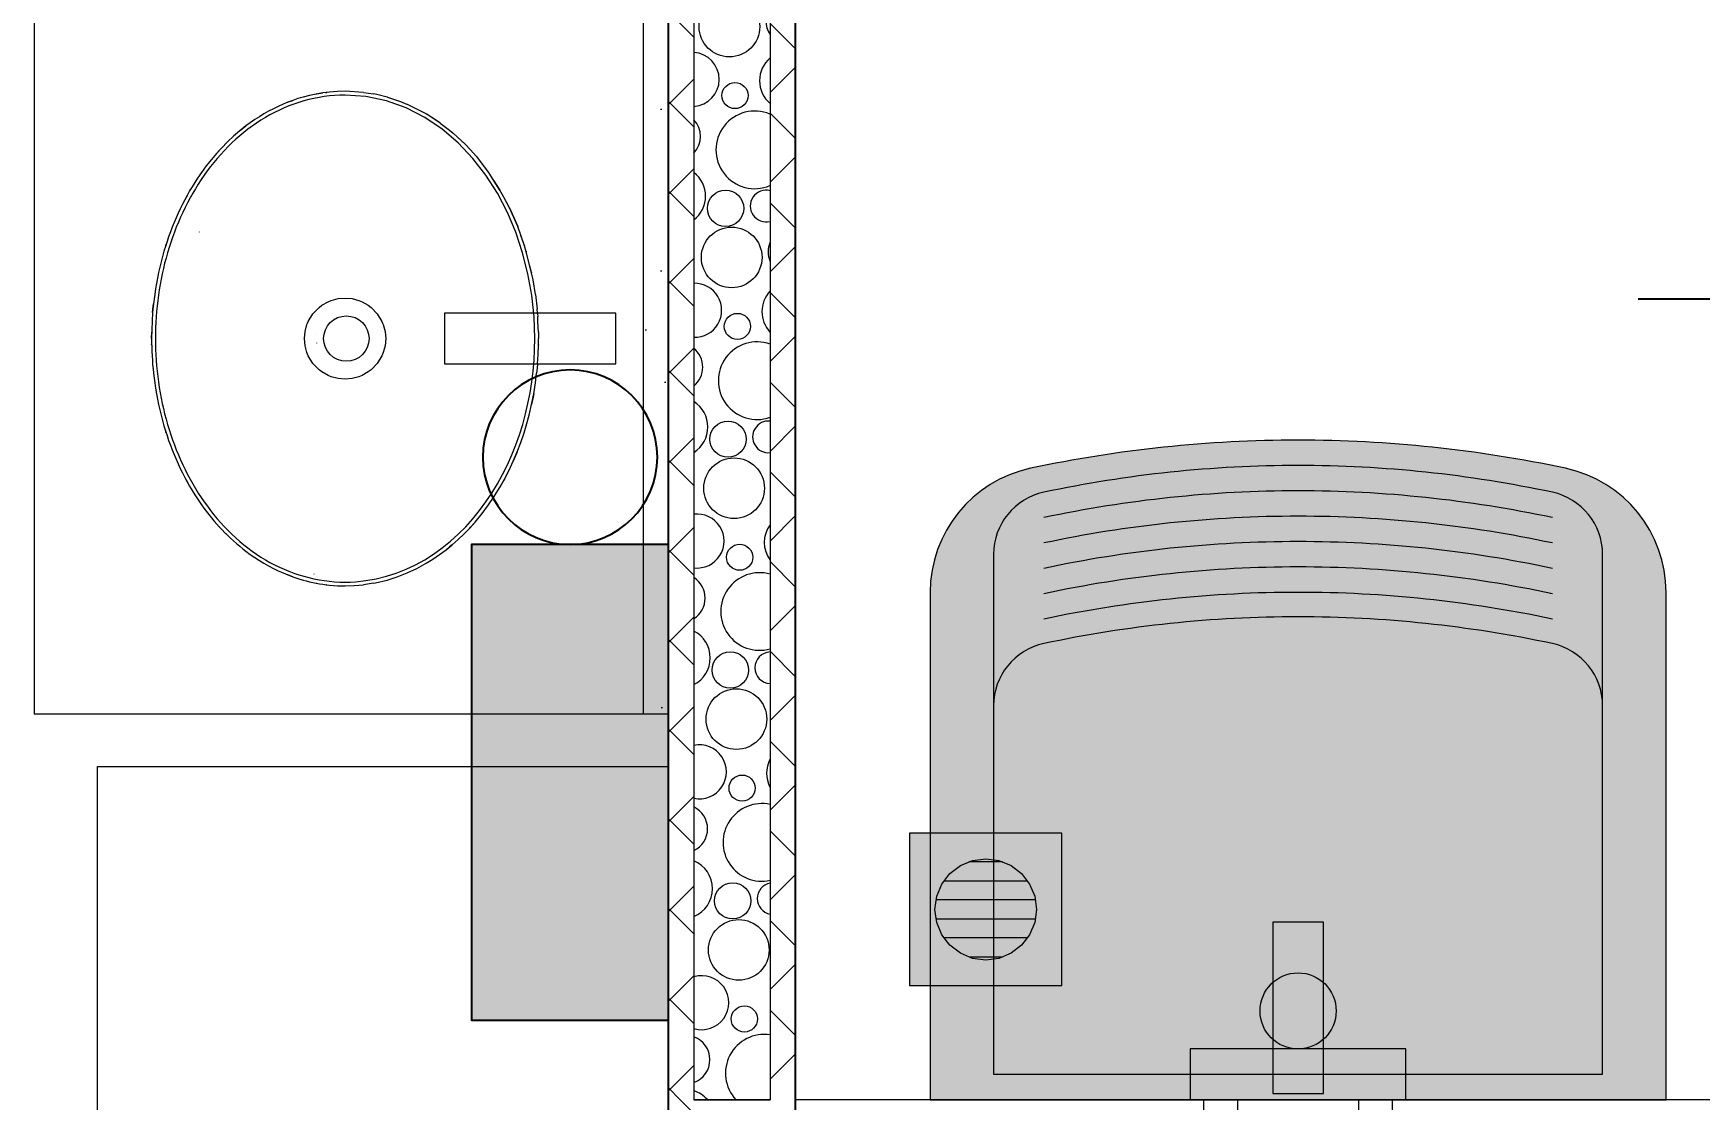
# Model space of a CAD drawing. Header units: metres. Extents: x -1783 to 21505, y -57 to 13660.
# Drawn here: x 12188.8 to 12320.1, y 12580.9 to 12665 of the extents above; entities that cross this region are included whole.
import ezdxf

# ---------------------------------------------------------------- set-up
doc = ezdxf.new("R2010")
doc.units = ezdxf.units.M
doc.header["$MEASUREMENT"] = 0
for name, color, linetype, lineweight in [('Bombeiro', 1, 'Continuous', 0), ('LOUCAS-METAIS.ARQ_Caneta_No__96', 252, 'Continuous', 0), ('MOBILIÁRIO_Caneta_No__96', 252, 'Continuous', 0), ('PAREDE CONSTRUIR_Caneta_No__241', 7, 'Continuous', 13), ('PAREDE CONSTRUIR_Caneta_No__83', 84, 'Continuous', 0), ('PAREDE CONSTRUIR_Caneta_No__96', 252, 'Continuous', 0), ('RALO_Caneta_No__96', 252, 'Continuous', 0)]:
    doc.layers.add(name, color=color, linetype=linetype, lineweight=lineweight)
for name, color, linetype in [('colorida chamar atenção', 10, 'Continuous'), ('cotas', 7, 'Continuous'), ('COTAS EXECUTIVO.EXEC', 7, 'Continuous'), ('Novo_LOUCAS-METAIS.ARQ', 7, 'Continuous'), ('PAREDE CONSTRUIR', 7, 'Continuous')]:
    doc.layers.add(name, color=color, linetype=linetype)
for name, color, linetype, lineweight, true_color in [('LOUCAS-METAIS.ARQ_Caneta_No__13', 7, 'Continuous', 0, 0xaaaaaa), ('LOUCAS-METAIS.ARQ_Caneta_No__16', 7, 'Continuous', 0, 0xc9c9c9), ('LOUCAS-METAIS.ARQ_Caneta_No__18', 7, 'Continuous', 0, 0xdfdfdf), ('Novo_LOUCAS-METAIS.ARQ_Caneta_No__13', 7, 'Continuous', 0, 0xaaaaaa), ('RALO_Caneta_No__19', 7, 'Continuous', 0, 0xe9e9e9)]:
    doc.layers.add(name, color=color, linetype=linetype, lineweight=lineweight, true_color=true_color)
doc.styles.add('R80', font='romans.shx', dxfattribs={"height": 10})
doc.dimstyles.new('1-50', dxfattribs={"dimtxt": 10, "dimasz": 5, "dimexe": 10, "dimexo": 10, "dimgap": 3, "dimtad": 1, "dimdec": 1, "dimrnd": 1, "dimdsep": 46, "dimtxsty": 'R80', "dimblk": 'DOT', "dimcen": 0, "dimclrd": 252, "dimclre": 252, "dimclrt": 252, "dimadec": 0, "dimazin": 0, "dimtfac": 1, "dimtdec": 1, "dimtix": 1, "dimtmove": 2, "dimatfit": 3, "dimldrblk": 'DOT', "dimfxl": 1, "dimtolj": 1, "dimarcsym": 0})
pattern_1 = [(45, (18585.2446, 16071.2687), (-3.535534, 3.535534), []), (135, (18585.2446, 16071.2687), (3.535534, 3.535534), [])]

# ---------------------------------------------------------------- blocks, each defined once
blk = doc.blocks.new('iluminação')
at = {"layer": 'colorida chamar atenção'}
blk.add_hatch(color=256, dxfattribs=at).paths.add_polyline_path([(15.52, 37.5), (0, 37.5), (0, 0), (15.52, 0)])
blk.add_lwpolyline([(0, 37.5), (15.52, 37.5), (15.52, 0), (0, 0)], close=True, dxfattribs=at)
blk.add_circle((7.76, 44.38), 6.88, dxfattribs=at)
blk = doc.blocks.new('_Dot')
at = {"color": 0, "linetype": 'ByBlock', "lineweight": -2}
blk.add_line((-0.5, 0), (-1, 0), dxfattribs=at)
at = {"color": 0, "linetype": 'ByBlock', "const_width": 0.5}
blk.add_lwpolyline([(-0.25, 0, 1), (0.25, 0, 1)], format="xyb", close=True, dxfattribs=at)
blk = doc.blocks.new('*D7198')
at = {"layer": 'COTAS EXECUTIVO.EXEC', "color": 252, "lineweight": -2, "transparency": 16777216}
for p, q in [((12086.34, 12791.3), (11880.68, 12791.3)), ((11890.68, 12786.3), (11890.68, 12608.21)), ((11890.68, 12425.89), (11890.68, 12576.49)), ((12711.34, 12420.89), (11880.68, 12420.89))]:
    blk.add_line(p, q, dxfattribs=at)
at = {"layer": 'COTAS EXECUTIVO.EXEC', "color": 252, "lineweight": -2, "transparency": 16777216, "xscale": 5, "yscale": 5, "zscale": 5}
for p, rotation in [((11890.68, 12791.3), 90), ((11890.68, 12420.89), 270)]:
    blk.add_blockref('_Dot', p, dxfattribs=dict(at, rotation=rotation))
at = {"layer": 'COTAS EXECUTIVO.EXEC', "color": 252, "transparency": 16777216, "insert": (11890.68, 12592.35), "char_height": 10, "attachment_point": 5, "rotation": 90, "style": 'R80'}
blk.add_mtext('\\A1;370', dxfattribs=at)
blk = doc.blocks.new('*D7251')
at = {"layer": 'COTAS EXECUTIVO.EXEC', "color": 252, "lineweight": -2, "transparency": 16777216}
for p, q in [((12043.84, 12821.3), (12043.84, 12855.05)), ((12238.85, 12510.89), (12238.85, 12855.05)), ((12048.84, 12845.05), (12125.8, 12845.05)), ((12233.85, 12845.05), (12156.09, 12845.05))]:
    blk.add_line(p, q, dxfattribs=at)
at = {"layer": 'COTAS EXECUTIVO.EXEC', "color": 252, "lineweight": -2, "transparency": 16777216, "xscale": 5, "yscale": 5, "zscale": 5, "rotation": 180}
blk.add_blockref('_Dot', (12043.84, 12845.05), dxfattribs=at)
at = {"layer": 'COTAS EXECUTIVO.EXEC', "color": 252, "lineweight": -2, "transparency": 16777216, "xscale": 5, "yscale": 5, "zscale": 5}
blk.add_blockref('_Dot', (12238.85, 12845.05), dxfattribs=at)
at = {"layer": 'COTAS EXECUTIVO.EXEC', "color": 252, "transparency": 16777216, "insert": (12140.94, 12845.05), "char_height": 10, "attachment_point": 5, "style": 'R80'}
blk.add_mtext('\\A1;195', dxfattribs=at)
blk = doc.blocks.new('*D7442')
at = {"layer": 'COTAS EXECUTIVO.EXEC', "color": 252, "lineweight": -2, "transparency": 16777216}
for p, q in [((11933.84, 12524.25), (11933.84, 12885.48)), ((12238.85, 12510.89), (12238.85, 12885.48)), ((11938.84, 12875.48), (12056.74, 12875.48)), ((12233.85, 12875.48), (12088.46, 12875.48))]:
    blk.add_line(p, q, dxfattribs=at)
at = {"layer": 'COTAS EXECUTIVO.EXEC', "color": 252, "lineweight": -2, "transparency": 16777216, "xscale": 5, "yscale": 5, "zscale": 5, "rotation": 180}
blk.add_blockref('_Dot', (11933.84, 12875.48), dxfattribs=at)
at = {"layer": 'COTAS EXECUTIVO.EXEC', "color": 252, "lineweight": -2, "transparency": 16777216, "xscale": 5, "yscale": 5, "zscale": 5}
blk.add_blockref('_Dot', (12238.85, 12875.48), dxfattribs=at)
at = {"layer": 'COTAS EXECUTIVO.EXEC', "color": 252, "transparency": 16777216, "insert": (12072.6, 12875.48), "char_height": 10, "attachment_point": 5, "style": 'R80'}
blk.add_mtext('\\A1;305', dxfattribs=at)
blk = doc.blocks.new('*D7443')
at = {"layer": 'COTAS EXECUTIVO.EXEC', "color": 252, "lineweight": -2, "transparency": 16777216}
for p, q in [((12238.85, 12510.89), (12238.85, 12885.48)), ((12248.85, 12505.89), (12248.85, 12885.48)), ((12233.85, 12875.48), (12228.85, 12875.48)), ((12238.85, 12875.48), (12248.85, 12875.48)), ((12253.85, 12875.48), (12258.85, 12875.48))]:
    blk.add_line(p, q, dxfattribs=at)
at = {"layer": 'COTAS EXECUTIVO.EXEC', "color": 252, "lineweight": -2, "transparency": 16777216, "xscale": 5, "yscale": 5, "zscale": 5}
blk.add_blockref('_Dot', (12238.85, 12875.48), dxfattribs=at)
at = {"layer": 'COTAS EXECUTIVO.EXEC', "color": 252, "lineweight": -2, "transparency": 16777216, "xscale": 5, "yscale": 5, "zscale": 5, "rotation": 180}
blk.add_blockref('_Dot', (12248.85, 12875.48), dxfattribs=at)
at = {"layer": 'COTAS EXECUTIVO.EXEC', "color": 252, "transparency": 16777216, "insert": (12221.13, 12875.48), "char_height": 10, "attachment_point": 5, "style": 'R80'}
blk.add_mtext('\\A1;10', dxfattribs=at)
blk = doc.blocks.new('*D7444')
at = {"layer": 'COTAS EXECUTIVO.EXEC', "color": 252, "lineweight": -2, "transparency": 16777216}
for p, q in [((12248.85, 12505.89), (12248.85, 12885.48)), ((12698.87, 12801.3), (12698.87, 12885.48)), ((12253.85, 12875.48), (12476.86, 12875.48)), ((12693.87, 12875.48), (12508.58, 12875.48))]:
    blk.add_line(p, q, dxfattribs=at)
at = {"layer": 'COTAS EXECUTIVO.EXEC', "color": 252, "lineweight": -2, "transparency": 16777216, "xscale": 5, "yscale": 5, "zscale": 5, "rotation": 180}
blk.add_blockref('_Dot', (12248.85, 12875.48), dxfattribs=at)
at = {"layer": 'COTAS EXECUTIVO.EXEC', "color": 252, "lineweight": -2, "transparency": 16777216, "xscale": 5, "yscale": 5, "zscale": 5}
blk.add_blockref('_Dot', (12698.87, 12875.48), dxfattribs=at)
at = {"layer": 'COTAS EXECUTIVO.EXEC', "color": 252, "transparency": 16777216, "insert": (12492.72, 12875.48), "char_height": 10, "attachment_point": 5, "style": 'R80'}
blk.add_mtext('\\A1;450', dxfattribs=at)
blk = doc.blocks.new('*X92')
at = {"layer": 'PAREDE CONSTRUIR_Caneta_No__96', "color": 252, "linetype": 'Continuous', "lineweight": 0}
for centre, radius in [((-63.416, -34.0577), 0.0239), ((-63.4116, -34.1121), 0.0103), ((-63.419, -34.201), 0.0143), ((-63.4142, -34.2397), 0.0239), ((-63.4097, -34.2941), 0.0103), ((-63.4171, -34.383), 0.0143), ((-63.4123, -34.4217), 0.0239), ((-63.4079, -34.4761), 0.0103), ((-63.4153, -34.565), 0.0143), ((-63.4105, -34.6037), 0.0239), ((-63.406, -34.6581), 0.0103), ((-63.4134, -34.747), 0.0143), ((-63.4086, -34.7857), 0.0239), ((-63.4042, -34.8401), 0.0103)]:
    blk.add_circle(centre, radius, dxfattribs=at)
for centre, radius, start, end in [((-63.368, -34.0533), 0.0192, 146.3266, 213.6734), ((-63.4453, -34.0994), 0.0213, 273.4709, 86.5291), ((-63.3685, -34.1004), 0.0237, 130.7808, 229.2192), ((-63.458, -34.1443), 0.0192, 317.0631, 42.9369), ((-63.396, -34.1549), 0.0306, 66.9453, 293.0547), ((-63.4585, -34.1914), 0.0237, 307.9585, 52.0415), ((-63.3871, -34.1992), 0.0125, 75.5855, 284.4145), ((-63.3662, -34.2353), 0.0192, 158.2603, 201.7397), ((-63.4434, -34.2814), 0.0213, 268.4762, 91.5238), ((-63.3667, -34.2824), 0.0237, 137.0154, 222.9846), ((-63.4562, -34.3263), 0.0192, 309.4526, 50.5474), ((-63.3941, -34.3369), 0.0306, 70.668, 289.332), ((-63.4567, -34.3734), 0.0237, 302.4606, 57.5394), ((-63.3852, -34.3812), 0.0125, 84.1994, 275.8006), ((-63.4415, -34.4633), 0.0213, 263.47, 96.53), ((-63.3648, -34.4644), 0.0237, 144.0869, 215.9131), ((-63.3922, -34.5189), 0.0306, 74.3077, 285.6923), ((-63.4543, -34.5083), 0.0192, 302.6003, 57.3997), ((-63.4548, -34.5554), 0.0237, 297.2807, 62.7193), ((-63.3834, -34.5632), 0.0125, 92.6825, 267.3175), ((-63.4397, -34.6453), 0.0213, 258.4129, 101.5871), ((-63.363, -34.6464), 0.0237, 152.6576, 207.3424), ((-63.4524, -34.6902), 0.0192, 296.2386, 63.7614), ((-63.3904, -34.7009), 0.0306, 77.8834, 282.1166), ((-63.453, -34.7374), 0.0237, 292.3324, 67.6676), ((-63.3815, -34.7452), 0.0125, 101.2255, 258.7745), ((-63.4378, -34.8273), 0.0213, 253.2624, 106.7376), ((-63.4506, -34.8722), 0.0192, 290.209, 69.791), ((-63.3885, -34.8829), 0.0306, 81.4118, 223.0007), ((-63.4511, -34.9194), 0.0237, 41.4862, 72.4457)]:
    blk.add_arc(centre, radius, start, end, dxfattribs=at)
blk = doc.blocks.new('Lockers 26[45]_6', base_point=(-63.914, -35.251))
at = {"layer": 'MOBILIÁRIO_Caneta_No__96', "color": 252, "linetype": 'Continuous', "lineweight": 0}
blk.add_line((-63.914, -34.946), (-63.464, -34.946), dxfattribs=at)
at = {"layer": 'MOBILIÁRIO_Caneta_No__96', "color": 252, "linetype": 'Continuous', "lineweight": 0, "flags": 128}
blk.add_lwpolyline([(-63.914, -35.251), (-63.914, -34.641), (-63.464, -34.641), (-63.464, -35.251)], close=True, dxfattribs=at)
blk = doc.blocks.new('Rectangular Floor Drain 26')
at = {"layer": 'RALO_Caneta_No__19', "linetype": 'Continuous', "lineweight": 0, "true_color": 0xe9e9e9}
h = blk.add_hatch(color=254, dxfattribs=at)
h.paths.add_polyline_path([(-0.06, 0.06), (-0.06, -0.06), (0.06, -0.06), (0.06, 0.06)])
h.paths.add_polyline_path([(0.04, 0), (0.0386, -0.0104), (0.0346, -0.02), (0.0283, -0.0283), (0.02, -0.0346), (0.0104, -0.0386), (0, -0.04), (-0.0104, -0.0386), (-0.02, -0.0346), (-0.0283, -0.0283), (-0.0346, -0.02), (-0.0386, -0.0104), (-0.04, 0), (-0.0386, 0.0104), (-0.0346, 0.02), (-0.0283, 0.0283), (-0.02, 0.0346), (-0.0104, 0.0386), (0, 0.04), (0.0104, 0.0386), (0.02, 0.0346), (0.0283, 0.0283), (0.0346, 0.02), (0.0386, 0.0104)], flags=0)
for points in [[(-0.0131, 0.0375), (0.0131, 0.0375), (0.0104, 0.0386), (0, 0.04), (-0.0104, 0.0386)], [(-0.0283, 0.0283), (-0.0327, 0.0225), (0.0327, 0.0225), (0.0283, 0.0283), (0.02, 0.0346), (0.0131, 0.0375), (-0.0131, 0.0375), (-0.02, 0.0346)], [(-0.0386, 0.0104), (-0.039, 0.0075), (0.039, 0.0075), (0.0386, 0.0104), (0.0346, 0.02), (0.0327, 0.0225), (-0.0327, 0.0225), (-0.0346, 0.02)], [(-0.039, 0.0075), (-0.04, 0), (-0.039, -0.0075), (0.039, -0.0075), (0.04, 0), (0.039, 0.0075)], [(-0.039, -0.0075), (-0.0386, -0.0104), (-0.0346, -0.02), (-0.0327, -0.0225), (0.0327, -0.0225), (0.0346, -0.02), (0.0386, -0.0104), (0.039, -0.0075)], [(-0.0327, -0.0225), (-0.0283, -0.0283), (-0.02, -0.0346), (-0.0131, -0.0375), (0.0131, -0.0375), (0.02, -0.0346), (0.0283, -0.0283), (0.0327, -0.0225)], [(0.0131, -0.0375), (-0.0131, -0.0375), (-0.0104, -0.0386), (0, -0.04), (0.0104, -0.0386)]]:
    blk.add_hatch(color=254, dxfattribs=at).paths.add_polyline_path(points)
at = {"layer": 'RALO_Caneta_No__96', "color": 252, "linetype": 'Continuous', "lineweight": 0}
for p, q in [((-0.06, 0.06), (-0.06, -0.06)), ((0.06, 0.06), (-0.06, 0.06)), ((0.06, -0.06), (0.06, 0.06)), ((-0.0104, 0.0386), (0, 0.04)), ((0, 0.04), (0.0104, 0.0386)), ((-0.0346, 0.02), (-0.0283, 0.0283)), ((-0.0283, 0.0283), (-0.02, 0.0346)), ((-0.02, 0.0346), (-0.0104, 0.0386)), ((0.0131, 0.0375), (-0.0131, 0.0375)), ((0.0104, 0.0386), (0.02, 0.0346)), ((0.02, 0.0346), (0.0283, 0.0283)), ((0.0283, 0.0283), (0.0346, 0.02)), ((-0.0386, 0.0104), (-0.0346, 0.02)), ((-0.0327, 0.0225), (0.0327, 0.0225)), ((0.0346, 0.02), (0.0386, 0.0104)), ((-0.04, 0), (-0.0386, 0.0104)), ((-0.0386, -0.0104), (-0.04, 0)), ((0.039, 0.0075), (-0.039, 0.0075)), ((0.0386, 0.0104), (0.04, 0)), ((0.04, 0), (0.0386, -0.0104)), ((-0.039, -0.0075), (0.039, -0.0075)), ((-0.0346, -0.02), (-0.0386, -0.0104)), ((0.0386, -0.0104), (0.0346, -0.02)), ((-0.0283, -0.0283), (-0.0346, -0.02)), ((0.0327, -0.0225), (-0.0327, -0.0225)), ((0.0346, -0.02), (0.0283, -0.0283)), ((-0.02, -0.0346), (-0.0283, -0.0283)), ((-0.0104, -0.0386), (-0.02, -0.0346)), ((-0.0131, -0.0375), (0.0131, -0.0375)), ((0, -0.04), (-0.0104, -0.0386)), ((0.0104, -0.0386), (0, -0.04)), ((0.02, -0.0346), (0.0104, -0.0386)), ((0.0283, -0.0283), (0.02, -0.0346)), ((-0.06, -0.06), (0.06, -0.06))]:
    blk.add_line(p, q, dxfattribs=at)
blk = doc.blocks.new('Tap 26')
at = {"layer": 'LOUCAS-METAIS.ARQ_Caneta_No__96', "color": 252, "linetype": 'Continuous', "lineweight": 0, "flags": 128}
blk.add_lwpolyline([(-0.02, -0.115), (0.02, -0.115), (0.02, 0.02), (-0.02, 0.02)], close=True, dxfattribs=at)
blk = doc.blocks.new('Tanque de Lavar Roupa(2)(1)')
at = {"layer": 'LOUCAS-METAIS.ARQ_Caneta_No__18', "linetype": 'Continuous', "lineweight": 0, "true_color": 0xdfdfdf}
blk.add_hatch(color=254, dxfattribs=at).paths.add_polyline_path([(-0.29, 0), (-0.29, -0.4, 0.35403), (-0.2108, -0.4978, 0.052487), (0, -0.52, 0.052487), (0.2108, -0.4978, 0.35403), (0.29, -0.4), (0.29, 0)])
at = {"layer": 'LOUCAS-METAIS.ARQ_Caneta_No__13', "color": 253, "linetype": 'Continuous', "lineweight": 0, "true_color": 0xaaaaaa}
for p, q in [((-0.24, -0.02), (-0.24, -0.43)), ((0.24, -0.02), (-0.24, -0.02)), ((0.24, -0.43), (0.24, -0.02))]:
    blk.add_line(p, q, dxfattribs=at)
at = {"layer": 'LOUCAS-METAIS.ARQ_Caneta_No__13', "color": 253, "linetype": 'Continuous', "lineweight": 0, "true_color": 0xaaaaaa, "flags": 128}
blk.add_lwpolyline([(-0.29, 0), (-0.29, -0.4, 0.35403), (-0.2108, -0.4978, 0.052487), (0, -0.52, 0.052487), (0.2108, -0.4978, 0.35403), (0.29, -0.4), (0.29, 0)], format="xyb", close=True, dxfattribs=at)
at = {"layer": 'LOUCAS-METAIS.ARQ_Caneta_No__13', "color": 253, "linetype": 'Continuous', "lineweight": 0, "true_color": 0xaaaaaa}
blk.add_circle((0, -0.07), 0.03, dxfattribs=at)
for centre, radius, start, end in [((-0.19, -0.3107), 0.05, 180, 257.982), ((0.19, -0.3107), 0.05, 282.018, 0), ((0, 0.5818), 0.9625, 257.982, 270), ((0, 0.5818), 0.9625, 270, 282.018), ((0, 0.5625), 0.9625, 257.982, 270), ((0, 0.5625), 0.9625, 270, 282.018), ((0, 0.5425), 0.9625, 257.982, 270), ((0, 0.5425), 0.9625, 270, 282.018), ((0, 0.5225), 0.9625, 257.982, 270), ((0, 0.5225), 0.9625, 270, 282.018), ((-0.19, -0.43), 0.05, 180, 257.982), ((0.19, -0.43), 0.05, 282.018, 0), ((0, 0.5025), 0.9625, 257.982, 270), ((0, 0.5025), 0.9625, 270, 282.018), ((0, 0.4825), 0.9625, 257.982, 270), ((0, 0.4825), 0.9625, 270, 282.018), ((0, 0.4625), 0.9625, 257.982, 270), ((0, 0.4625), 0.9625, 270, 282.018)]:
    blk.add_arc(centre, radius, start, end, dxfattribs=at)
blk = doc.blocks.new('Wall Mounted Tap 26_2')
at = {"layer": 'Novo_LOUCAS-METAIS.ARQ_Caneta_No__13', "color": 253, "linetype": 'Continuous', "lineweight": 0, "true_color": 0xaaaaaa, "flags": 128}
for points in [[(-0.0745, 0), (-0.0475, 0), (-0.0475, 0.02), (-0.0745, 0.02)], [(0.0475, 0), (0.0745, 0), (0.0745, 0.02), (0.0475, 0.02)], [(-0.085, -0.04), (0.085, -0.04), (0.085, 0), (-0.085, 0)], [(-0.02, -0.14), (0.02, -0.14), (0.02, -0.005), (-0.02, -0.005)]]:
    blk.add_lwpolyline(points, close=True, dxfattribs=at)

msp = doc.modelspace()

# ---------------------------------------------------------------- hatches: boundary and pattern name
at = {"layer": 'cotas'}
h = msp.add_hatch(color=7, dxfattribs=at)
h.dxf.hatch_style = 1
h.paths.add_polyline_path([(21504.961, 13659.963), (10304.961, 13659.963), (10304.961, 5739.963), (21504.961, 5739.963)])
h.paths.add_polyline_path([(10571.627, 13593.296), (21371.627, 13593.296), (21371.627, 5806.63), (10571.627, 5806.63)], flags=16)
at = {"layer": 'LOUCAS-METAIS.ARQ_Caneta_No__16', "linetype": 'Continuous', "lineweight": 0, "true_color": 0xc9c9c9}
h = msp.add_hatch(dxfattribs=at)
h.set_pattern_fill('HAIE_OD_LEGENDA_0006', color=9, scale=100, style=0, pattern_type=2)
h.set_pattern_definition([(45, (18585.245, 16091.269), (-6.363961, 6.363961), [0, -6, 0, -9]), (110, (18605.245, 16091.269), (8.457234, 3.078181), [0, -4.4, 0, -7.6])])
h.paths.add_polyline_path([(12236.848, 12789.299), (12236.848, 12611.299), (12238.848, 12611.299), (12238.848, 12789.299)])
at = {"layer": 'PAREDE CONSTRUIR_Caneta_No__83', "linetype": 'Continuous', "lineweight": 0}
h = msp.add_hatch(dxfattribs=at)
h.set_pattern_fill('PLACOMUR_0006', color=84, scale=100, style=0, pattern_type=2)
h.set_pattern_definition(pattern_1)
h.paths.add_polyline_path([(12238.848, 12791.299), (12238.848, 12580.893), (12240.848, 12580.893), (12240.848, 12791.299)])
h = msp.add_hatch(dxfattribs=at)
h.set_pattern_fill('PLACOMUR_0006', color=84, scale=100, style=0, pattern_type=2)
h.set_pattern_definition(pattern_1)
h.paths.add_polyline_path([(12246.848, 12791.299), (12246.848, 12580.893), (12248.848, 12580.893), (12248.848, 12791.299)])
h = msp.add_hatch(dxfattribs=at)
h.set_pattern_fill('PLACOMUR_0006', color=84, scale=100, style=0, pattern_type=2)
h.set_pattern_definition(pattern_1)
h.paths.add_polyline_path([(12240.848, 12580.893), (12238.848, 12580.893), (12240.848, 12578.893)])
h = msp.add_hatch(dxfattribs=at)
h.set_pattern_fill('PLACOMUR_0006', color=84, scale=100, style=0, pattern_type=2)
h.set_pattern_definition(pattern_1)
h.paths.add_polyline_path([(12238.848, 12578.893), (12240.848, 12578.893), (12238.848, 12580.893)])

# ---------------------------------------------------------------- linework, layer by layer
at = {"layer": 'COTAS EXECUTIVO.EXEC'}
msp.add_line((12315.275, 12644.04), (12368.967, 12644.04), dxfattribs=at)
at = {"layer": 'COTAS EXECUTIVO.EXEC', "flags": 128}
msp.add_lwpolyline([(12238.848, 12790.899), (11953.841, 12790.899), (11953.841, 12420.893), (12238.848, 12420.893)], close=True, dxfattribs=at)
at = {"layer": 'LOUCAS-METAIS.ARQ_Caneta_No__13', "color": 253, "linetype": 'Continuous', "lineweight": 0, "true_color": 0xaaaaaa, "flags": 128}
for points in [[(12188.848, 12789.299), (12188.848, 12611.299)], [(12236.848, 12789.299), (12236.848, 12611.299)], [(12238.848, 12789.299), (12238.848, 12611.299)], [(12236.848, 12611.299), (12188.848, 12611.299)], [(12238.848, 12611.299), (12236.848, 12611.299)]]:
    msp.add_lwpolyline(points, dxfattribs=at)
at = {"layer": 'LOUCAS-METAIS.ARQ_Caneta_No__96', "color": 252, "linetype": 'Continuous', "lineweight": 0}
for p, q in [((12210.04, 12659.937), (12209.639, 12659.817)), ((12210.558, 12660.072), (12210.04, 12659.937)), ((12211.08, 12660.183), (12210.558, 12660.072)), ((12211.302, 12659.919), (12210.898, 12659.841)), ((12211.606, 12660.272), (12211.08, 12660.183)), ((12211.127, 12660.192), (12211.08, 12660.183)), ((12211.127, 12660.192), (12211.606, 12660.272)), ((12211.708, 12659.984), (12211.302, 12659.919)), ((12212.138, 12660.338), (12211.606, 12660.272)), ((12212.117, 12660.034), (12211.708, 12659.984)), ((12211.81, 12660.297), (12211.904, 12660.312)), ((12211.95, 12660.315), (12211.904, 12660.312)), ((12212.528, 12660.07), (12212.117, 12660.034)), ((12212.746, 12660.384), (12212.138, 12660.338)), ((12212.942, 12660.092), (12212.528, 12660.07)), ((12213.354, 12660.399), (12212.746, 12660.384)), ((12213.354, 12660.099), (12212.942, 12660.092)), ((12214.812, 12660.311), (12213.354, 12660.399)), ((12214.999, 12659.984), (12213.354, 12660.099)), ((12214.802, 12660.312), (12214.808, 12660.311)), ((12214.812, 12660.311), (12215.58, 12660.192)), ((12216.607, 12659.642), (12214.999, 12659.984)), ((12215.854, 12660.138), (12215.58, 12660.192)), ((12216.666, 12659.937), (12215.854, 12660.138)), ((12216.689, 12659.931), (12216.666, 12659.937)), ((12216.689, 12659.931), (12217.728, 12659.587)), ((12206.961, 12658.617), (12206.596, 12658.395)), ((12207.327, 12658.824), (12206.961, 12658.617)), ((12207.7, 12659.02), (12207.327, 12658.824)), ((12207.8, 12658.735), (12207.435, 12658.541)), ((12208.078, 12659.204), (12207.7, 12659.02)), ((12208.171, 12658.917), (12207.8, 12658.735)), ((12208.461, 12659.376), (12208.078, 12659.204)), ((12208.547, 12659.087), (12208.171, 12658.917)), ((12208.849, 12659.536), (12208.461, 12659.376)), ((12208.929, 12659.245), (12208.547, 12659.087)), ((12209.242, 12659.683), (12208.849, 12659.536)), ((12208.849, 12659.536), (12208.979, 12659.587)), ((12209.315, 12659.391), (12208.929, 12659.245)), ((12208.979, 12659.587), (12209.242, 12659.683)), ((12209.639, 12659.817), (12209.242, 12659.683)), ((12209.705, 12659.523), (12209.315, 12659.391)), ((12210.1, 12659.642), (12209.705, 12659.523)), ((12210.497, 12659.748), (12210.1, 12659.642)), ((12210.898, 12659.841), (12210.497, 12659.748)), ((12218.159, 12659.087), (12216.607, 12659.642)), ((12217.728, 12659.587), (12218.277, 12659.363)), ((12219.632, 12658.336), (12218.159, 12659.087)), ((12218.246, 12659.376), (12218.254, 12659.373)), ((12219.746, 12658.617), (12218.277, 12659.363)), ((12219.784, 12658.594), (12218.277, 12659.363)), ((12219.746, 12658.617), (12219.784, 12658.594)), ((12205.54, 12657.664), (12205.045, 12657.271)), ((12205.045, 12657.271), (12205.115, 12657.329)), ((12205.115, 12657.329), (12205.54, 12657.664)), ((12205.699, 12657.407), (12205.371, 12657.15)), ((12205.885, 12657.918), (12205.54, 12657.664)), ((12206.033, 12657.655), (12205.699, 12657.407)), ((12206.237, 12658.162), (12205.885, 12657.918)), ((12206.374, 12657.892), (12206.033, 12657.655)), ((12206.596, 12658.395), (12206.237, 12658.162)), ((12206.721, 12658.119), (12206.374, 12657.892)), ((12207.075, 12658.336), (12206.721, 12658.119)), ((12207.435, 12658.541), (12207.075, 12658.336)), ((12221.008, 12657.408), (12219.632, 12658.336)), ((12220.855, 12657.894), (12219.784, 12658.594)), ((12220.802, 12657.932), (12220.203, 12658.32)), ((12220.802, 12657.932), (12220.831, 12657.909)), ((12220.855, 12657.894), (12221.592, 12657.329)), ((12222.276, 12656.325), (12221.008, 12657.408)), ((12221.592, 12657.329), (12221.864, 12657.101)), ((12204.103, 12656.425), (12203.656, 12655.973)), ((12204.132, 12656.032), (12203.84, 12655.732)), ((12203.85, 12656.169), (12203.974, 12656.298)), ((12204.011, 12656.332), (12203.974, 12656.298)), ((12204.566, 12656.858), (12204.103, 12656.425)), ((12204.431, 12656.325), (12204.132, 12656.032)), ((12204.737, 12656.609), (12204.431, 12656.325)), ((12205.045, 12657.271), (12204.566, 12656.858)), ((12205.051, 12656.884), (12204.737, 12656.609)), ((12204.908, 12657.156), (12204.857, 12657.109)), ((12205.012, 12657.243), (12204.908, 12657.156)), ((12205.371, 12657.15), (12205.051, 12656.884)), ((12221.809, 12657.146), (12221.799, 12657.156)), ((12222.807, 12656.224), (12221.864, 12657.101)), ((12222.732, 12656.298), (12222.254, 12656.738)), ((12223.427, 12655.109), (12222.276, 12656.325)), ((12222.732, 12656.298), (12222.781, 12656.248)), ((12223.237, 12655.774), (12222.807, 12656.224)), ((12202.813, 12655.019), (12202.417, 12654.517)), ((12203.01, 12654.786), (12202.749, 12654.457)), ((12203.226, 12655.504), (12202.813, 12655.019)), ((12203.28, 12655.108), (12203.01, 12654.786)), ((12203.069, 12655.319), (12203.107, 12655.368)), ((12203.179, 12655.448), (12203.107, 12655.368)), ((12203.656, 12655.973), (12203.226, 12655.504)), ((12203.469, 12655.774), (12203.226, 12655.504)), ((12203.556, 12655.424), (12203.28, 12655.108)), ((12203.656, 12655.973), (12203.469, 12655.774)), ((12203.84, 12655.732), (12203.556, 12655.424)), ((12223.682, 12655.272), (12223.237, 12655.774)), ((12224.458, 12653.779), (12223.427, 12655.109)), ((12223.6, 12655.368), (12223.621, 12655.341)), ((12223.682, 12655.272), (12224.668, 12654.002)), ((12201.725, 12653.543), (12201.51, 12653.212)), ((12202.039, 12654.002), (12201.725, 12653.543)), ((12202.011, 12653.431), (12201.78, 12653.077)), ((12202.249, 12653.779), (12202.011, 12653.431)), ((12202.417, 12654.517), (12202.039, 12654.002)), ((12202.495, 12654.121), (12202.249, 12653.779)), ((12202.749, 12654.457), (12202.495, 12654.121)), ((12225.365, 12652.355), (12224.458, 12653.779)), ((12224.668, 12654.002), (12224.703, 12653.952)), ((12225.562, 12652.613), (12224.703, 12653.952)), ((12200.905, 12652.192), (12200.717, 12651.844)), ((12200.83, 12652.055), (12200.717, 12651.844)), ((12200.905, 12652.192), (12200.83, 12652.055)), ((12201.1, 12652.537), (12200.905, 12652.192)), ((12201.302, 12652.877), (12201.1, 12652.537)), ((12201.341, 12652.354), (12201.134, 12651.985)), ((12201.154, 12652.628), (12201.178, 12652.67)), ((12201.192, 12652.691), (12201.178, 12652.67)), ((12201.51, 12653.212), (12201.302, 12652.877)), ((12201.557, 12652.718), (12201.341, 12652.354)), ((12201.78, 12653.077), (12201.557, 12652.718)), ((12225.529, 12652.67), (12225.104, 12653.326)), ((12226.15, 12650.851), (12225.365, 12652.355)), ((12225.529, 12652.67), (12225.551, 12652.63)), ((12225.877, 12652.055), (12225.562, 12652.613)), ((12226.283, 12651.267), (12225.877, 12652.055)), ((12226.314, 12651.204), (12225.877, 12652.055)), ((12200.191, 12650.775), (12200.029, 12650.412)), ((12200.36, 12651.135), (12200.191, 12650.775)), ((12200.535, 12651.491), (12200.36, 12651.135)), ((12200.557, 12650.85), (12200.38, 12650.464)), ((12200.424, 12651.267), (12200.415, 12651.246)), ((12200.445, 12651.309), (12200.424, 12651.267)), ((12200.717, 12651.844), (12200.535, 12651.491)), ((12200.741, 12651.233), (12200.557, 12650.85)), ((12200.934, 12651.611), (12200.741, 12651.233)), ((12201.134, 12651.985), (12200.934, 12651.611)), ((12226.811, 12649.283), (12226.15, 12650.851)), ((12226.294, 12651.243), (12226.283, 12651.267)), ((12226.314, 12651.204), (12226.863, 12649.972)), ((12226.958, 12649.735), (12226.314, 12651.204)), ((12199.725, 12649.676), (12199.583, 12649.303)), ((12199.874, 12650.045), (12199.725, 12649.676)), ((12199.776, 12649.805), (12199.771, 12649.791)), ((12199.844, 12649.972), (12199.776, 12649.805)), ((12199.874, 12650.045), (12199.844, 12649.972)), ((12200.029, 12650.412), (12199.874, 12650.045)), ((12200.049, 12649.68), (12199.895, 12649.282)), ((12200.211, 12650.074), (12200.049, 12649.68)), ((12200.38, 12650.464), (12200.211, 12650.074)), ((12226.863, 12649.972), (12226.958, 12649.735)), ((12226.933, 12649.799), (12226.93, 12649.805)), ((12227.496, 12648.219), (12226.958, 12649.735)), ((12199.196, 12648.17), (12199.08, 12647.787)), ((12199.318, 12648.55), (12199.196, 12648.17)), ((12199.221, 12648.247), (12199.236, 12648.296)), ((12199.243, 12648.317), (12199.236, 12648.296)), ((12199.447, 12648.928), (12199.318, 12648.55)), ((12199.583, 12649.303), (12199.447, 12648.928)), ((12199.611, 12648.478), (12199.48, 12648.072)), ((12199.749, 12648.882), (12199.611, 12648.478)), ((12199.895, 12649.282), (12199.749, 12648.882)), ((12201.868, 12649.3), (12201.879, 12649.326)), ((12227.35, 12647.663), (12226.811, 12649.283)), ((12227.471, 12648.296), (12227.208, 12649.031)), ((12227.471, 12648.296), (12227.49, 12648.235)), ((12227.639, 12647.747), (12227.496, 12648.219)), ((12198.85, 12646.947), (12198.747, 12646.524)), ((12198.961, 12647.368), (12198.85, 12646.947)), ((12199.08, 12647.787), (12198.961, 12647.368)), ((12199.132, 12646.838), (12199.032, 12646.422)), ((12199.24, 12647.252), (12199.132, 12646.838)), ((12199.356, 12647.663), (12199.24, 12647.252)), ((12199.48, 12648.072), (12199.356, 12647.663)), ((12227.768, 12646.005), (12227.35, 12647.663)), ((12227.627, 12647.787), (12227.639, 12647.747)), ((12228.059, 12646.079), (12227.639, 12647.747)), ((12198.564, 12645.672), (12198.484, 12645.243)), ((12198.536, 12645.529), (12198.484, 12645.243)), ((12198.564, 12645.672), (12198.536, 12645.529)), ((12198.652, 12646.099), (12198.564, 12645.672)), ((12198.747, 12646.524), (12198.652, 12646.099)), ((12198.853, 12645.585), (12198.775, 12645.164)), ((12198.938, 12646.005), (12198.853, 12645.585)), ((12199.032, 12646.422), (12198.938, 12646.005)), ((12228.066, 12644.318), (12227.768, 12646.005)), ((12228.055, 12646.099), (12227.927, 12646.602)), ((12228.055, 12646.099), (12228.058, 12646.085)), ((12228.17, 12645.529), (12228.059, 12646.079)), ((12228.36, 12644.381), (12228.17, 12645.529)), ((12198.347, 12644.381), (12198.253, 12643.633)), ((12198.412, 12644.813), (12198.347, 12644.381)), ((12198.484, 12645.243), (12198.412, 12644.813)), ((12198.641, 12644.318), (12198.585, 12643.893)), ((12198.704, 12644.742), (12198.641, 12644.318)), ((12198.775, 12645.164), (12198.704, 12644.742)), ((12228.244, 12642.613), (12228.066, 12644.318)), ((12228.36, 12644.381), (12228.495, 12643.225)), ((12198.187, 12642.952), (12198.141, 12642.269)), ((12198.183, 12642.898), (12198.182, 12642.869)), ((12198.186, 12642.928), (12198.183, 12642.898)), ((12198.253, 12643.633), (12198.187, 12642.952)), ((12198.187, 12642.952), (12198.211, 12643.225)), ((12198.211, 12643.225), (12198.253, 12643.633)), ((12198.496, 12643.04), (12198.463, 12642.613)), ((12198.537, 12643.467), (12198.496, 12643.04)), ((12198.585, 12643.893), (12198.537, 12643.467)), ((12210.455, 12642.255), (12210.818, 12642.852)), ((12210.818, 12642.852), (12211.302, 12643.356)), ((12211.302, 12643.356), (12211.524, 12643.525)), ((12211.524, 12643.525), (12212.008, 12643.803)), ((12212.008, 12643.803), (12212.265, 12643.908)), ((12212.265, 12643.908), (12212.803, 12644.051)), ((12212.803, 12644.051), (12213.353, 12644.099)), ((12213.353, 12644.099), (12213.904, 12644.051)), ((12213.904, 12644.051), (12214.442, 12643.908)), ((12214.442, 12643.908), (12214.699, 12643.803)), ((12214.699, 12643.803), (12215.183, 12643.525)), ((12215.183, 12643.525), (12215.404, 12643.356)), ((12215.404, 12643.356), (12215.889, 12642.852)), ((12215.889, 12642.852), (12216.252, 12642.255)), ((12228.524, 12642.898), (12228.495, 12643.225)), ((12228.526, 12642.844), (12228.524, 12642.898)), ((12228.526, 12642.844), (12228.543, 12642.644)), ((12198.113, 12641.585), (12198.103, 12640.899)), ((12198.141, 12642.269), (12198.113, 12641.585)), ((12198.418, 12641.757), (12198.407, 12641.329)), ((12198.437, 12642.185), (12198.418, 12641.757)), ((12198.463, 12642.613), (12198.437, 12642.185)), ((12210.203, 12641.462), (12210.348, 12641.998)), ((12210.348, 12641.998), (12210.399, 12642.128)), ((12210.399, 12642.128), (12210.455, 12642.255)), ((12216.252, 12642.255), (12216.308, 12642.128)), ((12216.308, 12642.128), (12216.359, 12641.998)), ((12216.359, 12641.998), (12216.504, 12641.462)), ((12227.859, 12642.561), (12227.859, 12642.571)), ((12228.303, 12640.899), (12228.244, 12642.613)), ((12228.557, 12642.232), (12228.543, 12642.644)), ((12228.598, 12641.408), (12228.557, 12642.232)), ((12198.103, 12640.899), (12198.109, 12641.408)), ((12198.103, 12640.899), (12198.106, 12640.556)), ((12198.106, 12640.556), (12198.113, 12640.213)), ((12198.109, 12640.39), (12198.108, 12640.447)), ((12198.111, 12641.458), (12198.109, 12641.408)), ((12198.109, 12640.39), (12198.11, 12640.371)), ((12198.407, 12641.329), (12198.403, 12640.899)), ((12198.403, 12640.899), (12198.404, 12640.684)), ((12198.404, 12640.684), (12198.407, 12640.469)), ((12198.407, 12640.469), (12198.418, 12640.041)), ((12210.153, 12640.899), (12210.203, 12641.462)), ((12210.203, 12640.337), (12210.153, 12640.899)), ((12210.348, 12639.801), (12210.203, 12640.337)), ((12211.131, 12641.245), (12211.131, 12641.251)), ((12211.131, 12640.547), (12211.131, 12640.554)), ((12216.504, 12640.337), (12216.359, 12639.801)), ((12216.504, 12641.462), (12216.553, 12640.899)), ((12216.553, 12640.899), (12216.504, 12640.337)), ((12228.289, 12640.042), (12228.303, 12640.899)), ((12228.573, 12639.654), (12228.599, 12640.403)), ((12228.598, 12641.408), (12228.603, 12640.899)), ((12228.598, 12640.396), (12228.598, 12640.39)), ((12228.598, 12640.382), (12228.598, 12640.39)), ((12228.599, 12640.403), (12228.603, 12640.899)), ((12198.113, 12640.213), (12198.124, 12639.871)), ((12198.124, 12639.871), (12198.141, 12639.529)), ((12198.141, 12639.529), (12198.162, 12639.188)), ((12198.162, 12639.188), (12198.187, 12638.847)), ((12198.183, 12638.907), (12198.183, 12638.9)), ((12198.418, 12640.041), (12198.437, 12639.613)), ((12198.437, 12639.613), (12198.463, 12639.185)), ((12198.463, 12639.185), (12198.496, 12638.757)), ((12210.399, 12639.671), (12210.348, 12639.801)), ((12210.455, 12639.544), (12210.399, 12639.671)), ((12210.818, 12638.947), (12210.455, 12639.544)), ((12211.302, 12638.443), (12210.818, 12638.947)), ((12215.889, 12638.947), (12215.404, 12638.443)), ((12216.252, 12639.544), (12215.889, 12638.947)), ((12216.308, 12639.671), (12216.252, 12639.544)), ((12216.359, 12639.801), (12216.308, 12639.671)), ((12228.17, 12638.332), (12228.244, 12639.186)), ((12228.244, 12639.186), (12228.289, 12640.042)), ((12228.524, 12638.906), (12228.495, 12638.574)), ((12228.524, 12638.906), (12228.573, 12639.654)), ((12228.524, 12638.902), (12228.524, 12638.906)), ((12228.524, 12638.9), (12228.524, 12638.901)), ((12198.183, 12638.9), (12198.185, 12638.885)), ((12198.187, 12638.847), (12198.218, 12638.506)), ((12198.211, 12638.574), (12198.218, 12638.506)), ((12198.218, 12638.506), (12198.253, 12638.165)), ((12198.253, 12638.165), (12198.297, 12637.791)), ((12198.297, 12637.791), (12198.347, 12637.417)), ((12198.496, 12638.757), (12198.537, 12638.331)), ((12198.537, 12638.331), (12198.585, 12637.905)), ((12198.585, 12637.905), (12198.641, 12637.48)), ((12211.524, 12638.274), (12211.302, 12638.443)), ((12212.008, 12637.996), (12211.524, 12638.274)), ((12212.265, 12637.89), (12212.008, 12637.996)), ((12212.803, 12637.747), (12212.265, 12637.89)), ((12213.353, 12637.699), (12212.803, 12637.747)), ((12213.904, 12637.747), (12213.353, 12637.699)), ((12214.442, 12637.89), (12213.904, 12637.747)), ((12214.699, 12637.996), (12214.442, 12637.89)), ((12215.183, 12638.274), (12214.699, 12637.996)), ((12215.404, 12638.443), (12215.183, 12638.274)), ((12228.066, 12637.481), (12228.17, 12638.332)), ((12228.36, 12637.417), (12228.453, 12638.161)), ((12228.495, 12638.574), (12228.453, 12638.161)), ((12198.347, 12637.417), (12198.412, 12636.986)), ((12198.412, 12636.986), (12198.484, 12636.556)), ((12198.484, 12636.556), (12198.536, 12636.27)), ((12198.484, 12636.556), (12198.564, 12636.127)), ((12198.641, 12637.48), (12198.704, 12637.056)), ((12198.704, 12637.056), (12198.775, 12636.633)), ((12198.775, 12636.633), (12198.853, 12636.213)), ((12227.768, 12635.794), (12227.932, 12636.634)), ((12227.932, 12636.634), (12228.066, 12637.481)), ((12228.055, 12635.7), (12228.223, 12636.556)), ((12228.223, 12636.556), (12228.17, 12636.27)), ((12228.223, 12636.556), (12228.36, 12637.417)), ((12198.536, 12636.27), (12198.564, 12636.127)), ((12198.564, 12636.127), (12198.652, 12635.7)), ((12198.652, 12635.7), (12198.747, 12635.275)), ((12198.747, 12635.275), (12198.85, 12634.851)), ((12198.853, 12636.213), (12198.939, 12635.793)), ((12198.939, 12635.793), (12199.032, 12635.375)), ((12199.032, 12635.375), (12199.132, 12634.96)), ((12227.351, 12634.135), (12227.575, 12634.96)), ((12227.575, 12634.96), (12227.768, 12635.794)), ((12227.856, 12634.851), (12228.055, 12635.7)), ((12228.17, 12636.27), (12228.055, 12635.7)), ((12198.85, 12634.851), (12198.961, 12634.43)), ((12198.961, 12634.43), (12199.08, 12634.012)), ((12199.08, 12634.012), (12199.196, 12633.629)), ((12199.132, 12634.96), (12199.241, 12634.546)), ((12199.241, 12634.546), (12199.356, 12634.135)), ((12199.356, 12634.135), (12199.48, 12633.726)), ((12199.48, 12633.726), (12199.611, 12633.319)), ((12227.096, 12633.32), (12227.351, 12634.135)), ((12227.462, 12633.473), (12227.627, 12634.012)), ((12227.627, 12634.012), (12227.856, 12634.851)), ((12199.196, 12633.629), (12199.318, 12633.249)), ((12199.236, 12633.503), (12199.221, 12633.55)), ((12199.236, 12633.503), (12199.243, 12633.482)), ((12199.318, 12633.249), (12199.447, 12632.871)), ((12199.447, 12632.871), (12199.583, 12632.496)), ((12199.583, 12632.496), (12199.725, 12632.123)), ((12199.611, 12633.319), (12199.749, 12632.916)), ((12199.749, 12632.916), (12199.896, 12632.516)), ((12199.896, 12632.516), (12200.05, 12632.118)), ((12226.496, 12631.725), (12226.811, 12632.516)), ((12226.811, 12632.516), (12227.096, 12633.32)), ((12226.922, 12631.971), (12227.205, 12632.717)), ((12227.205, 12632.717), (12227.462, 12633.473)), ((12227.468, 12633.495), (12227.471, 12633.503)), ((12199.725, 12632.123), (12199.874, 12631.753)), ((12199.771, 12632.008), (12199.776, 12631.993)), ((12199.776, 12631.993), (12199.844, 12631.827)), ((12199.844, 12631.827), (12199.874, 12631.753)), ((12199.874, 12631.753), (12200.029, 12631.387)), ((12200.029, 12631.387), (12200.191, 12631.024)), ((12200.05, 12632.118), (12200.211, 12631.724)), ((12200.191, 12631.024), (12200.36, 12630.664)), ((12200.211, 12631.724), (12200.38, 12631.334)), ((12200.38, 12631.334), (12200.557, 12630.948)), ((12226.15, 12630.948), (12226.496, 12631.725)), ((12226.276, 12630.517), (12226.612, 12631.238)), ((12226.612, 12631.238), (12226.922, 12631.971)), ((12226.863, 12631.827), (12226.612, 12631.238)), ((12226.922, 12631.971), (12226.863, 12631.827)), ((12226.924, 12631.976), (12226.93, 12631.993)), ((12226.93, 12631.993), (12226.937, 12632.013)), ((12200.36, 12630.664), (12200.535, 12630.307)), ((12200.414, 12630.553), (12200.424, 12630.531)), ((12200.424, 12630.531), (12200.446, 12630.488)), ((12200.535, 12630.307), (12200.717, 12629.955)), ((12200.557, 12630.948), (12200.742, 12630.565)), ((12200.717, 12629.955), (12200.905, 12629.606)), ((12200.717, 12629.955), (12200.83, 12629.744)), ((12200.742, 12630.565), (12200.934, 12630.187)), ((12200.83, 12629.744), (12200.905, 12629.606)), ((12200.934, 12630.187), (12201.134, 12629.813)), ((12201.134, 12629.813), (12201.342, 12629.444)), ((12225.366, 12629.444), (12225.773, 12630.187)), ((12225.525, 12629.122), (12225.914, 12629.812)), ((12225.877, 12629.744), (12225.525, 12629.122)), ((12225.773, 12630.187), (12226.15, 12630.948)), ((12225.914, 12629.812), (12225.877, 12629.744)), ((12225.914, 12629.812), (12226.276, 12630.517)), ((12226.279, 12630.524), (12226.283, 12630.531)), ((12226.283, 12630.531), (12226.29, 12630.547)), ((12200.905, 12629.606), (12201.1, 12629.262)), ((12201.1, 12629.262), (12201.302, 12628.922)), ((12201.178, 12629.129), (12201.154, 12629.171)), ((12201.178, 12629.129), (12201.192, 12629.107)), ((12201.302, 12628.922), (12201.51, 12628.586)), ((12201.342, 12629.444), (12201.557, 12629.08)), ((12201.51, 12628.586), (12201.725, 12628.255)), ((12201.557, 12629.08), (12201.78, 12628.721)), ((12201.78, 12628.721), (12202.011, 12628.367)), ((12224.458, 12628.02), (12224.927, 12628.721)), ((12224.668, 12627.797), (12225.11, 12628.45)), ((12224.927, 12628.721), (12225.366, 12629.444)), ((12225.11, 12628.45), (12225.525, 12629.122)), ((12225.528, 12629.127), (12225.529, 12629.129)), ((12201.725, 12628.255), (12201.88, 12628.025)), ((12201.88, 12628.025), (12202.039, 12627.797)), ((12202.011, 12628.367), (12202.249, 12628.019)), ((12202.039, 12627.797), (12202.226, 12627.537)), ((12202.226, 12627.537), (12202.417, 12627.281)), ((12202.249, 12628.019), (12202.496, 12627.677)), ((12202.417, 12627.281), (12202.613, 12627.029)), ((12202.496, 12627.677), (12202.749, 12627.341)), ((12202.749, 12627.341), (12203.011, 12627.012)), ((12223.427, 12626.69), (12223.958, 12627.342)), ((12223.6, 12626.431), (12224.15, 12627.1)), ((12223.958, 12627.342), (12224.458, 12628.02)), ((12224.15, 12627.1), (12224.668, 12627.797)), ((12202.613, 12627.029), (12202.813, 12626.78)), ((12202.813, 12626.78), (12203.018, 12626.535)), ((12203.011, 12627.012), (12203.28, 12626.69)), ((12203.018, 12626.535), (12203.226, 12626.294)), ((12203.107, 12626.431), (12203.097, 12626.443)), ((12203.107, 12626.431), (12203.144, 12626.389)), ((12203.226, 12626.294), (12203.439, 12626.058)), ((12203.28, 12626.69), (12203.557, 12626.374)), ((12203.439, 12626.058), (12203.656, 12625.825)), ((12203.469, 12626.025), (12203.439, 12626.058)), ((12203.557, 12626.374), (12203.841, 12626.066)), ((12203.656, 12625.825), (12203.877, 12625.597)), ((12203.841, 12626.066), (12204.133, 12625.766)), ((12222.276, 12625.474), (12222.866, 12626.067)), ((12222.733, 12625.501), (12223.175, 12625.957)), ((12222.866, 12626.067), (12223.427, 12626.69)), ((12223.175, 12625.957), (12223.6, 12626.431)), ((12223.175, 12625.957), (12223.237, 12626.025)), ((12223.237, 12626.025), (12223.6, 12626.431)), ((12223.601, 12626.433), (12223.6, 12626.431)), ((12203.877, 12625.597), (12204.103, 12625.374)), ((12203.974, 12625.5), (12203.953, 12625.522)), ((12203.974, 12625.5), (12203.988, 12625.488)), ((12204.103, 12625.374), (12204.332, 12625.155)), ((12204.133, 12625.766), (12204.432, 12625.473)), ((12204.332, 12625.155), (12204.566, 12624.941)), ((12204.432, 12625.473), (12204.738, 12625.189)), ((12204.566, 12624.941), (12204.803, 12624.732)), ((12204.738, 12625.189), (12205.051, 12624.914)), ((12204.803, 12624.732), (12205.045, 12624.528)), ((12204.902, 12624.648), (12204.908, 12624.643)), ((12204.908, 12624.643), (12204.955, 12624.603)), ((12205.045, 12624.528), (12205.291, 12624.329)), ((12205.115, 12624.47), (12205.045, 12624.528)), ((12205.051, 12624.914), (12205.372, 12624.648)), ((12205.372, 12624.648), (12205.7, 12624.391)), ((12221.008, 12624.391), (12221.656, 12624.915)), ((12221.308, 12624.244), (12221.799, 12624.643)), ((12221.592, 12624.47), (12221.308, 12624.244)), ((12221.799, 12624.643), (12221.592, 12624.47)), ((12221.656, 12624.915), (12222.276, 12625.474)), ((12221.799, 12624.643), (12222.274, 12625.062)), ((12222.274, 12625.062), (12222.733, 12625.501)), ((12205.291, 12624.329), (12205.54, 12624.135)), ((12205.54, 12624.135), (12205.885, 12623.881)), ((12205.7, 12624.391), (12206.034, 12624.143)), ((12205.885, 12623.881), (12206.237, 12623.637)), ((12205.905, 12623.867), (12205.903, 12623.868)), ((12205.905, 12623.867), (12205.908, 12623.865)), ((12206.034, 12624.143), (12206.375, 12623.906)), ((12206.237, 12623.637), (12206.596, 12623.404)), ((12206.375, 12623.906), (12206.722, 12623.679)), ((12206.596, 12623.404), (12206.961, 12623.182)), ((12206.722, 12623.679), (12207.076, 12623.463)), ((12206.961, 12623.182), (12207.327, 12622.975)), ((12207.076, 12623.463), (12207.435, 12623.257)), ((12207.435, 12623.257), (12207.801, 12623.063)), ((12218.907, 12623.064), (12219.632, 12623.463)), ((12219.007, 12622.779), (12219.746, 12623.182)), ((12219.632, 12623.463), (12220.333, 12623.906)), ((12219.746, 12623.182), (12220.281, 12623.513)), ((12220.281, 12623.513), (12220.802, 12623.867)), ((12220.333, 12623.906), (12221.008, 12624.391)), ((12220.8, 12623.866), (12220.802, 12623.867)), ((12220.802, 12623.867), (12221.308, 12624.244)), ((12220.805, 12623.869), (12220.802, 12623.867)), ((12207.327, 12622.975), (12207.7, 12622.779)), ((12207.7, 12622.779), (12208.078, 12622.594)), ((12207.801, 12623.063), (12208.172, 12622.881)), ((12208.078, 12622.594), (12208.461, 12622.422)), ((12208.172, 12622.881), (12208.548, 12622.711)), ((12208.461, 12622.422), (12208.849, 12622.263)), ((12208.548, 12622.711), (12208.93, 12622.553)), ((12208.979, 12622.212), (12208.849, 12622.263)), ((12208.849, 12622.263), (12209.242, 12622.116)), ((12208.93, 12622.553), (12209.316, 12622.408)), ((12209.242, 12622.116), (12208.979, 12622.212)), ((12209.242, 12622.116), (12209.639, 12621.982)), ((12209.316, 12622.408), (12209.706, 12622.275)), ((12209.639, 12621.982), (12210.04, 12621.861)), ((12209.706, 12622.275), (12210.1, 12622.156)), ((12210.04, 12621.861), (12210.298, 12621.791)), ((12210.1, 12622.156), (12210.498, 12622.05)), ((12210.498, 12622.05), (12210.899, 12621.958)), ((12210.895, 12622.355), (12210.928, 12622.348)), ((12210.899, 12621.958), (12211.303, 12621.879)), ((12211.303, 12621.879), (12211.709, 12621.815)), ((12214.999, 12621.815), (12215.809, 12621.958)), ((12215.744, 12621.638), (12216.666, 12621.861)), ((12215.809, 12621.958), (12216.607, 12622.156)), ((12216.607, 12622.156), (12217.392, 12622.408)), ((12216.666, 12621.861), (12217.465, 12622.116)), ((12217.392, 12622.408), (12218.159, 12622.711)), ((12217.465, 12622.116), (12217.728, 12622.212)), ((12217.728, 12622.212), (12218.246, 12622.422)), ((12218.159, 12622.711), (12218.907, 12623.064)), ((12218.246, 12622.422), (12219.007, 12622.779)), ((12210.298, 12621.791), (12210.558, 12621.727)), ((12210.558, 12621.727), (12210.818, 12621.668)), ((12210.818, 12621.668), (12211.08, 12621.615)), ((12211.08, 12621.615), (12211.342, 12621.568)), ((12211.08, 12621.615), (12211.127, 12621.606)), ((12211.342, 12621.568), (12211.606, 12621.527)), ((12211.606, 12621.527), (12211.872, 12621.491)), ((12211.709, 12621.815), (12212.117, 12621.765)), ((12211.872, 12621.491), (12212.138, 12621.461)), ((12211.904, 12621.487), (12211.897, 12621.488)), ((12211.91, 12621.486), (12211.904, 12621.487)), ((12212.117, 12621.765), (12212.529, 12621.728)), ((12212.138, 12621.461), (12212.442, 12621.434)), ((12212.442, 12621.434), (12212.746, 12621.415)), ((12212.529, 12621.728), (12212.942, 12621.707)), ((12212.746, 12621.415), (12213.05, 12621.403)), ((12212.942, 12621.707), (12213.354, 12621.699)), ((12213.05, 12621.403), (12213.354, 12621.399)), ((12213.354, 12621.699), (12213.765, 12621.707)), ((12213.354, 12621.399), (12214.081, 12621.422)), ((12213.765, 12621.707), (12214.178, 12621.728)), ((12214.081, 12621.422), (12214.807, 12621.487)), ((12214.178, 12621.728), (12214.999, 12621.815)), ((12214.802, 12621.487), (12214.798, 12621.486)), ((12214.805, 12621.487), (12214.802, 12621.487)), ((12215.58, 12621.606), (12214.807, 12621.487)), ((12215.58, 12621.606), (12215.744, 12621.638))]:
    msp.add_line(p, q, dxfattribs=at)
msp.add_circle((12213.451, 12640.899), 1.791, dxfattribs=at)
at = {"layer": 'PAREDE CONSTRUIR_Caneta_No__241', "color": 7, "linetype": 'Continuous', "lineweight": 13}
for p, q in [((12240.848, 12791.299), (12240.848, 12580.893)), ((12246.848, 12791.299), (12246.848, 12580.893))]:
    msp.add_line(p, q, dxfattribs=at)
at = {"layer": 'PAREDE CONSTRUIR_Caneta_No__241', "color": 7, "linetype": 'Continuous', "lineweight": 13, "flags": 128}
for points in [[(12238.848, 12791.299), (12238.848, 12580.893)], [(12248.848, 12580.893), (12248.848, 12791.299)], [(12238.848, 12580.893), (12238.848, 12420.893)], [(12246.848, 12580.893), (12240.848, 12580.893)], [(12240.848, 12580.893), (12246.848, 12580.893)], [(12564.535, 12580.893), (12248.848, 12580.893)]]:
    msp.add_lwpolyline(points, dxfattribs=at)

# ---------------------------------------------------------------- block references
at = {"layer": 'Bombeiro', "xscale": -1}
msp.add_blockref('iluminação', (12238.848, 12587.167), dxfattribs=at)
at = {"layer": 'LOUCAS-METAIS.ARQ_Caneta_No__13', "color": 253, "linetype": 'Continuous', "lineweight": 0, "true_color": 0xaaaaaa, "xscale": 100, "yscale": 100, "zscale": 100, "rotation": 180}
msp.add_blockref('Tanque de Lavar Roupa(2)(1)', (12288.469, 12580.893), dxfattribs=at)
at = {"layer": 'LOUCAS-METAIS.ARQ_Caneta_No__96', "color": 252, "linetype": 'Continuous', "lineweight": 0, "xscale": 100, "yscale": 100, "zscale": 100, "rotation": 270}
msp.add_blockref('Tap 26', (12232.685, 12640.899), dxfattribs=at)
at = {"layer": 'MOBILIÁRIO_Caneta_No__96', "color": 252, "linetype": 'Continuous', "lineweight": 0, "xscale": 100, "yscale": 100, "zscale": 100}
msp.add_blockref('Lockers 26[45]_6', (12193.848, 12546.172), dxfattribs=at)
at = {"layer": 'Novo_LOUCAS-METAIS.ARQ', "color": 253, "linetype": 'Continuous', "lineweight": 0, "true_color": 0xaaaaaa, "xscale": 100, "yscale": 100, "zscale": 100, "rotation": 180}
msp.add_blockref('Wall Mounted Tap 26_2', (12288.469, 12580.893), dxfattribs=at)
at = {"layer": 'PAREDE CONSTRUIR', "color": 7, "lineweight": 13, "xscale": 100, "yscale": 100, "zscale": 100}
msp.add_blockref('*X92', (18585.245, 16071.269), dxfattribs=at)
at = {"layer": 'RALO_Caneta_No__96', "color": 252, "linetype": 'Continuous', "lineweight": 0, "xscale": 100, "yscale": 100, "zscale": 100, "rotation": 180.0001905508873}
msp.add_blockref('Rectangular Floor Drain 26', (12263.848, 12595.893), dxfattribs=at)

# ---------------------------------------------------------------- dimensions: what is measured, and where the dimension line sits
at = {"layer": 'COTAS EXECUTIVO.EXEC'}
for base, p1, p2, picture, middle in [((12238.848, 12875.482), (11933.841, 12514.251), (12238.848, 12500.893), '*D7442', (12072.598, 12875.482)), ((12248.848, 12875.482), (12238.848, 12500.893), (12248.848, 12495.893), '*D7443', (12221.127, 12875.482)), ((12698.873, 12875.482), (12248.848, 12495.893), (12698.873, 12791.299), '*D7444', (12492.721, 12875.482)), ((12238.848, 12845.05), (12043.841, 12811.299), (12238.848, 12500.893), '*D7251', (12140.944, 12845.05))]:
    dim = msp.add_linear_dim(base=base, p1=p1, p2=p2, dimstyle='1-50', dxfattribs=at)
    dim.commit()
    dim.dimension.update_dxf_attribs({"geometry": picture, "text_midpoint": middle, "dimtype": 160})
dim = msp.add_linear_dim(base=(11890.679, 12791.299), p1=(12721.345, 12420.893), p2=(12096.345, 12791.299), angle=90, dimstyle='1-50', dxfattribs=at)
dim.commit()
dim.dimension.update_dxf_attribs({"geometry": '*D7198', "text_midpoint": (11890.679, 12592.35), "dimtype": 160})

doc.saveas('drawing.dxf')
